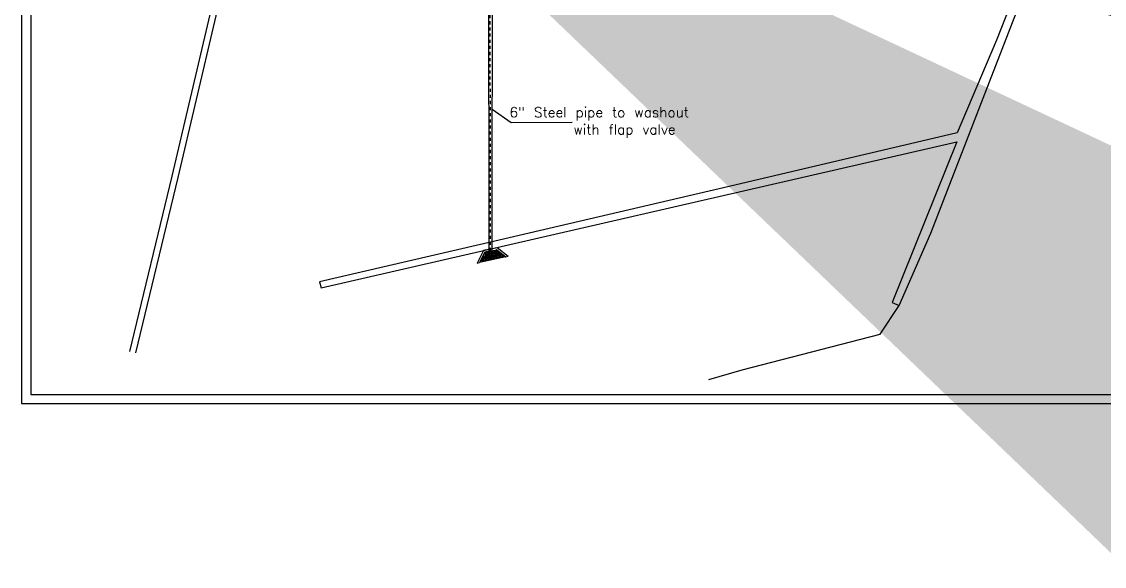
# Model space of a CAD drawing. Header units: inches. Extents: x 191440 to 383551, y 141411 to 284946.
# Drawn here: x 191647.35 to 191682.69, y 141615.09 to 141632.87 of the extents above; entities that cross this region are included whole.
import ezdxf

# ---------------------------------------------------------------- set-up
doc = ezdxf.new("R2010")
doc.units = ezdxf.units.IN
doc.header["$MEASUREMENT"] = 0
for name, pattern in [('AUSGEZOGEN', [0]), ('DASHDOT', [1, 0.5, -0.25, 0, -0.25]), ('PHANTOM2', [31.75, 15.875, -3.175, 3.175, -3.175, 3.175, -3.175])]:
    doc.linetypes.add(name, pattern=pattern)
for name, color, linetype in [('0-25', 7, 'Continuous'), ('AS', 3, 'Continuous'), ('HATCH', 40, 'Continuous'), ('PIPE', 7, 'AUSGEZOGEN'), ('Sanitary', 6, 'Continuous'), ('VP', 7, 'Continuous'), ('WALL', 7, 'Continuous')]:
    doc.layers.add(name, color=color, linetype=linetype)
doc.layers.add('WB-SJ3-M-SECTA - P-TW', color=7, linetype='Continuous', lineweight=35)
doc.styles.add('ROMANS', font='romans', dxfattribs={"height": 1})
doc.styles.get("Standard").update_dxf_attribs({"font": 'txt.shx', "height": 0.2})
doc.dimstyles.new('osama', dxfattribs={"dimtxt": 50, "dimasz": 45, "dimexe": 0.18, "dimexo": 0.0625, "dimgap": 0.2, "dimtad": 0, "dimdec": 0, "dimzin": 0, "dimdsep": 46, "dimtxsty": 'ROMANS', "dimcen": 0, "dimse1": 1, "dimse2": 1, "dimclrd": 3, "dimclre": 3, "dimclrt": 5, "dimadec": 0, "dimazin": 0, "dimtfac": 0.6, "dimtdec": 0, "dimtmove": 2, "dimatfit": 3, "dimfxl": 1, "dimtolj": 1, "dimtzin": 0, "dimarcsym": 0})

msp = doc.modelspace()

# ---------------------------------------------------------------- hatches: boundary and pattern name
at = {"layer": 'HATCH'}
h = msp.add_hatch(dxfattribs=at)
h.set_pattern_fill('AR-BRSTD', color=4, scale=0.000621939, angle=455.086322)
h.set_pattern_definition([(95.086322, (191934.90525, 141493.772326), (-0.0419653407, -0.003735209), []), (185.086322, (191934.90525, 141493.772326), (-0.036363228, -0.066675352), [0.042131243, -0.042131243])])
edge = h.paths.add_edge_path()
edge.add_line((191662.85253, 141625.42874), (191662.68791, 141625.39348))
edge.add_line((191662.68791, 141625.39348), (191662.69872, 141625.343))
edge.add_line((191662.69872, 141625.343), (191662.70045, 141625.33489))
edge.add_ellipse((191662.67005, 141625.32838), major_axis=(0.03041, 0.00651), ratio=0.73333333, start_angle=180, end_angle=360, ccw=False)
edge.add_line((191662.63964, 141625.32186), (191662.6379, 141625.32997))
edge.add_line((191662.6379, 141625.32997), (191662.62709, 141625.38046))
edge.add_line((191662.62709, 141625.38046), (191662.46522, 141625.3458))
edge.add_line((191662.46522, 141625.3458), (191662.28893, 141625.00989))
edge.add_line((191662.28893, 141625.00989), (191663.15092, 141625.19447))
edge.add_line((191663.15092, 141625.19447), (191662.85253, 141625.42874))

# ---------------------------------------------------------------- linework, layer by layer
at = {"linetype": 'DASHDOT', "ltscale": 0.1}
msp.add_line((191662.64657, 141625.38463, 98.67127), (191662.64042, 141636.18623, 98.67127), dxfattribs=at)
msp.add_lwpolyline([(191704.84572, 141659.90065), (191647.34572, 141659.90065), (191647.34572, 141620.40065), (191704.84572, 141620.40065), (191704.84572, 141659.90065)])
msp.add_lwpolyline([(191704.54572, 141659.60065), (191647.64572, 141659.60065), (191647.64572, 141620.70065), (191704.54572, 141620.70065)], close=True)
at = {"color": 5}
for points, elevation in [([(191662.70686, 141635.46083), (191662.6975, 141625.39554)], -269.40991), ([(191662.58792, 141634.95271), (191662.59669, 141625.37395)], 221.365)]:
    msp.add_lwpolyline(points, dxfattribs=dict(at, elevation=elevation))
at = {"layer": '0-25', "linetype": 'PHANTOM2'}
for p, q in [((191662.58973, 141625.37246, 221.365), (191662.70467, 141625.39707, 221.365)), ((191662.59965, 141625.35883, 221.365), (191662.71459, 141625.38344, 221.365))]:
    msp.add_line(p, q, dxfattribs=at)
msp.add_ellipse((191662.65712, 141625.37114, 221.365), major_axis=(0.05747, 0.01231), ratio=0.73333333, start_param=3.14159265, end_param=6.28318531, dxfattribs=at)
at = {"layer": 'AS', "elevation": 220.765, "flags": 128}
msp.add_lwpolyline([(191669.77669, 141621.18763), (191670.85845, 141621.50791), (191675.36694, 141622.66522), (191675.98326, 141623.60422), (191677.01735, 141625.96796), (191680.09877, 141633.9201), (191683.37319, 141632.94833), (191685.12038, 141635.24512), (191686.45288, 141637.87924), (191687.86964, 141640.85039), (191690.99222, 141647.91248)], dxfattribs=at)
at = {"layer": 'PIPE', "elevation": 221.365}
for points in [[(191662.67764, 141625.45489), (191662.4237, 141625.40051), (191662.2098, 141624.99294)], [(191662.69066, 141625.39407), (191662.46522, 141625.3458), (191662.28893, 141625.00989)], [(191662.61407, 141625.44128), (191662.86801, 141625.49565), (191663.23005, 141625.21141)], [(191662.62709, 141625.38046), (191662.85253, 141625.42874), (191663.15092, 141625.19447)], [(191662.2098, 141624.99294), (191662.28893, 141625.00989)], [(191663.15092, 141625.19447), (191662.28893, 141625.00989)], [(191663.15092, 141625.19447), (191663.23005, 141625.21141)]]:
    msp.add_lwpolyline(points, dxfattribs=at)
at = {"layer": 'VP'}
for p, q in [((191663.32117, 141629.56624), (191662.70179, 141630.00968, -269.40991)), ((191665.3119, 141629.58471), (191663.32117, 141629.56624))]:
    msp.add_line(p, q, dxfattribs=at)
at = {"layer": 'WALL', "flags": 128}
for points, elevation in [([(191650.87859, 141622.10759), (191652.25903, 141627.83422), (191654.05327, 141635.48244), (191655.30104, 141640.91668), (191655.48256, 141642.77872)], 221.271), ([(191651.07303, 141622.06072), (191652.4536, 141627.78795), (191654.24809, 141635.43722), (191655.49885, 141640.88447), (191655.68161, 141642.75931)], 221.271), ([(191677.01735, 141625.96796), (191680.09877, 141633.9201), (191682.38363, 141639.54697), (191682.11023, 141639.73213), (191681.84219, 141639.20384), (191679.50457, 141639.05294), (191679.54757, 141638.80359), (191681.76704, 141638.88723), (191679.16456, 141632.26643), (191677.87917, 141629.24401), (191670.44398, 141627.49248), (191662.92882, 141625.73843), (191657.06911, 141624.37453), (191657.1166, 141624.18244), (191677.87097, 141628.94634), (191675.76125, 141623.70189), (191675.98326, 141623.60422)], 220.765), ([(191675.98326, 141623.60422), (191677.01735, 141625.96796)], 220.765)]:
    msp.add_lwpolyline(points, dxfattribs=dict(at, elevation=elevation))

# ---------------------------------------------------------------- texts
at = {"layer": 'WB-SJ3-M-SECTA - P-TW'}
for s, p in [(' 6" Steel pipe to washout ', (191662.9769, 141629.75099)), ('       with flap valve', (191663.13305, 141629.193))]:
    msp.add_text(s, height=0.3276, dxfattribs=at).set_placement(p)

# ---------------------------------------------------------------- leaders
at = {"layer": 'Sanitary', "ltscale": 0.5}
msp.add_leader([(191655.73675, 141641.56559), (191656.93689, 141640.74214), (191657.39899, 141640.69028)], dimstyle='osama', override={"dimasz": 100, "dimgap": 0.09}, dxfattribs=at)

doc.saveas('drawing.dxf')
